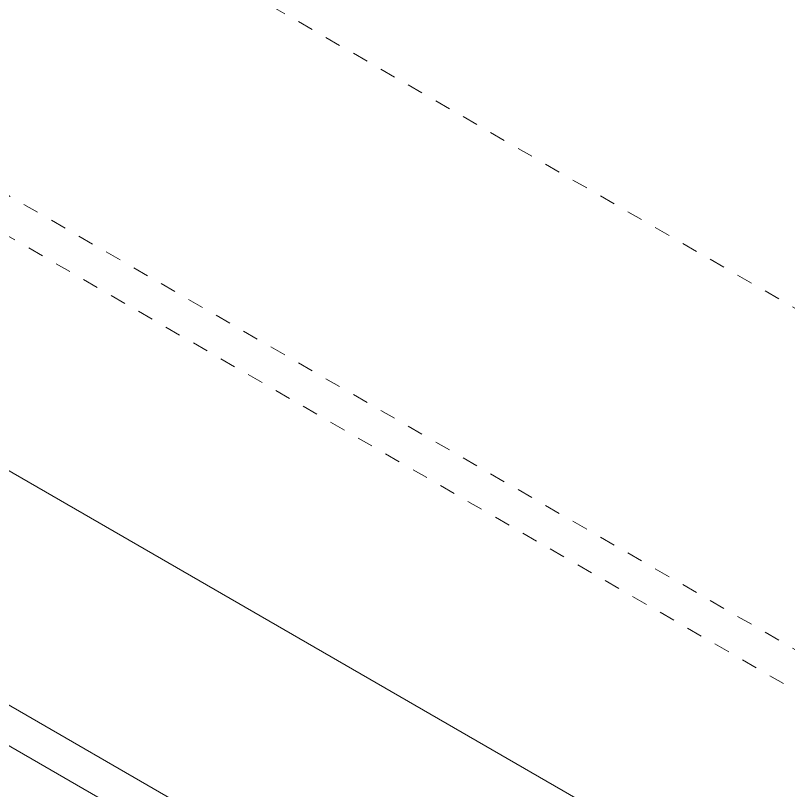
# Model space of a CAD drawing. Header units: inches. Extents: x -14 to 184, y -4 to 134.
# Drawn here: x 106.103 to 110.98, y 58.424 to 63.316 of the extents above; entities that cross this region are included whole.
import ezdxf

# ---------------------------------------------------------------- set-up
doc = ezdxf.new("R2010")
doc.units = ezdxf.units.IN
doc.linetypes.add('HIDDEN', pattern=[1.905, 1.27, -0.635])
doc.layers.add('ZANO_R', color=7, linetype='Continuous', lineweight=0)
doc.layers.add('ZANO_R_przerywana', color=250, linetype='HIDDEN', lineweight=0)

msp = doc.modelspace()

# ---------------------------------------------------------------- linework, layer by layer
at = {"layer": 'ZANO_R'}
for p, q in [((99.72748, 64.0988), (112.25496, 56.86605)), ((98.72528, 63.19872), (110.69599, 56.28743)), ((110.69599, 56.03027), (98.72528, 62.94156))]:
    msp.add_line(p, q, dxfattribs=at)
at = {"layer": 'ZANO_R_przerywana', "ltscale": 0.05}
for p, q in [((112.47767, 60.62708), (101.23078, 67.12048)), ((112.47767, 58.47333), (101.50917, 64.806)), ((101.50917, 64.54884), (113.47987, 57.63754))]:
    msp.add_line(p, q, dxfattribs=at)

doc.saveas('drawing.dxf')
